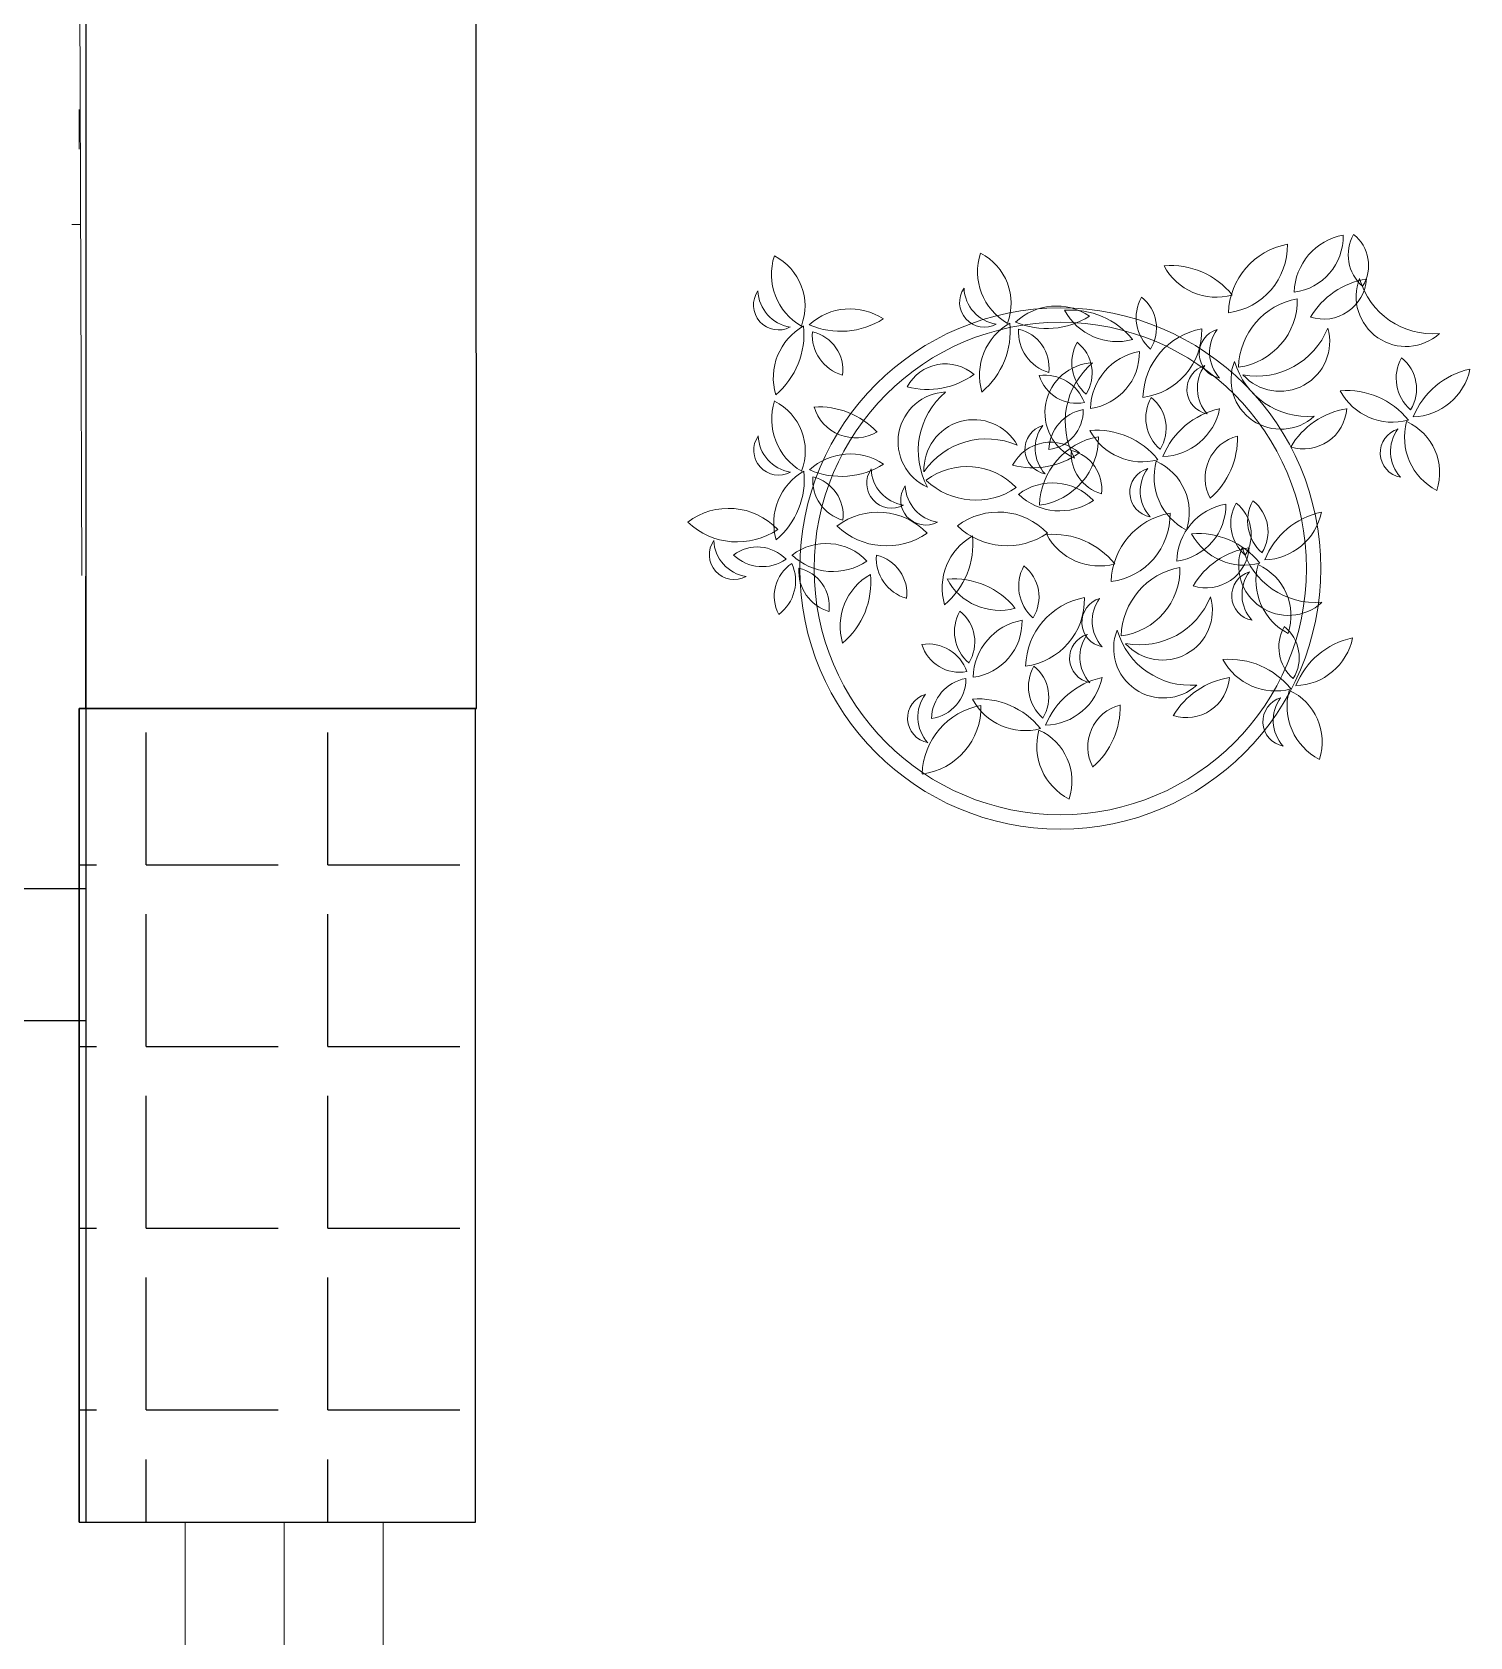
# Model space of a CAD drawing. Header units: inches. Extents: x 15 to 22798, y 21 to 21519.
# Drawn here: x 15682.1 to 15791, y 12829.2 to 12950.7 of the extents above; entities that cross this region are included whole.
import ezdxf

# ---------------------------------------------------------------- set-up
doc = ezdxf.new("R2010")
doc.units = ezdxf.units.IN
doc.header["$MEASUREMENT"] = 0
doc.layers.add('ARREDAMENTO', color=8, linetype='Continuous', lineweight=13)
doc.layers.add('PORTE_finestre_doors_windows', color=4, linetype='Continuous', lineweight=15)

msp = doc.modelspace()

# ---------------------------------------------------------------- hatches: boundary and pattern name
h = msp.add_hatch()
h.set_pattern_fill('ANGLE', color=0, scale=50)
h.set_pattern_definition([(360, (-3366.732, 7965.165), (1e-15, 13.75), [10, -3.75]), (90, (-3366.732, 7965.165), (-13.75, 2e-15), [10, -3.75])])
h.paths.add_polyline_path([(15715.71, 12899.5), (15715.71, 12837.91), (15685.71, 12837.91), (15685.71, 12899.5), (15715.71, 12899.5), (15715.78, 12899.5)])

# ---------------------------------------------------------------- linework, layer by layer
for p, q in [((15715.78, 12899.5), (15715.58, 13313.01)), ((15686.22, 12899.5), (15686.22, 12909.5)), ((15685.71, 12899.49), (15715.78, 12899.5)), ((15441.68, 12885.87), (15686.22, 12885.87)), ((15686.22, 12885.87), (15686.22, 12875.87)), ((15686.22, 12875.87), (15431.68, 12875.87))]:
    msp.add_line(p, q)
for points in [[(15686.22, 13312.69), (15686.22, 12837.91)], [(15685.71, 12837.91), (15685.7, 12899.49)]]:
    msp.add_lwpolyline(points)
msp.add_lwpolyline([(15685.71, 12837.91), (15715.71, 12837.91), (15715.71, 12899.5), (15685.71, 12899.5)], close=True)
at = {"layer": 'ARREDAMENTO'}
for p, q in [((15685.71, 12969.55), (15685.9, 12909.55)), ((15685.71, 12944.83), (15685.71, 12941.83)), ((15685.82, 12936.11), (15685.15, 12936.11)), ((15685.7, 12899.49), (15685.71, 12884.83))]:
    msp.add_line(p, q, dxfattribs=at)
for radius in [19.72, 18.63]:
    msp.add_circle((15759.96, 12910.09), radius, dxfattribs=at)
for centre, radius, start, end in [((15782.18, 12930.87), 4.52, 100.2284, 178.3817), ((15777.11, 12935.22), 4.26, 277.4354, 1.1747), ((15784.91, 12933.83), 3.16, 150.7659, 228.9192), ((15780.3, 12933.03), 2.99, 327.9729, 51.7122), ((15758.22, 12932.56), 4.52, 161.9757, 240.1289), ((15751.98, 12930.16), 4.26, 339.1826, 62.922), ((15772.03, 12934.52), 5.12, 277.4354, 1.1747), ((15778.11, 12929.29), 5.42, 100.2284, 178.3817), ((15742.62, 12932.35), 4.52, 161.9757, 240.1289), ((15736.38, 12929.95), 4.26, 339.1826, 62.922), ((15768.29, 12927), 6.02, 38.9347, 94.4908), ((15771.79, 12935.14), 4.52, 208.2639, 285.1617), ((15779.88, 12932.22), 3.26, 252.339, 356.2274), ((15784.08, 12926.05), 6.02, 99.0367, 149.5297), ((15786.12, 12930.66), 3.77, 158.8009, 312.1455), ((15788.15, 12933.62), 5.77, 196.0823, 274.864), ((15738.62, 12930.02), 1.88, 145.1011, 298.4457), ((15739.96, 12931.22), 2.89, 182.3826, 261.1642), ((15754.22, 12930.23), 1.88, 145.1011, 298.4457), ((15755.56, 12931.43), 2.89, 182.3826, 261.1642), ((15768.86, 12929.08), 3.16, 150.7659, 228.9192), ((15764.25, 12928.28), 2.99, 327.9729, 51.7122), ((15772.78, 12930.4), 5.12, 277.4354, 1.1747), ((15778.86, 12925.17), 5.42, 100.2284, 178.3817), ((15744.05, 12925.22), 4.52, 56.108, 133.0058), ((15759.65, 12925.43), 4.52, 56.108, 133.0058), ((15758.95, 12934.27), 6.02, 246.7789, 302.335), ((15760.75, 12923.63), 6.02, 38.9347, 94.4908), ((15764.26, 12931.78), 4.52, 208.2639, 285.1617), ((15742.76, 12924.51), 4.52, 119.5249, 196.4227), ((15734.54, 12927.83), 6.02, 310.1958, 5.7519), ((15743.34, 12934.06), 6.02, 246.7789, 302.335), ((15744.35, 12927.76), 3.16, 175.7674, 253.9207), ((15740.52, 12925.09), 2.99, 352.9744, 76.7137), ((15758.37, 12924.72), 4.52, 119.5249, 196.4227), ((15750.15, 12928.05), 6.02, 310.1958, 5.7519), ((15756.12, 12925.3), 2.99, 352.9744, 76.7137), ((15759.96, 12927.97), 3.16, 175.7674, 253.9207), ((15765.55, 12928.11), 5.12, 277.4354, 1.1747), ((15771.63, 12922.89), 5.42, 100.2284, 178.3817), ((15772.35, 12926.36), 1.88, 106.2409, 259.5855), ((15774.15, 12926.45), 2.89, 143.5224, 222.304), ((15774.84, 12930.42), 5.77, 259.4803, 338.262), ((15776.58, 12927.27), 3.77, 222.1989, 15.5434), ((15763.99, 12925.66), 3.16, 150.7659, 228.9192), ((15759.38, 12924.86), 2.99, 327.9729, 51.7122), ((15751.27, 12922.32), 3.26, 48.4592, 152.3476), ((15762.57, 12921.89), 3.77, 92.5411, 245.8857), ((15766.1, 12921.21), 5.77, 129.8226, 208.6043), ((15761.69, 12926.43), 4.26, 277.4354, 1.1747), ((15766.76, 12922.07), 4.52, 100.2284, 178.3817), ((15771.42, 12923.64), 1.88, 106.2409, 259.5855), ((15773.22, 12923.73), 2.89, 143.5224, 222.304), ((15776.65, 12924.4), 3.77, 158.8009, 312.1455), ((15778.69, 12927.36), 5.77, 196.0823, 274.864), ((15788.54, 12924.49), 3.16, 150.7659, 228.9192), ((15783.93, 12923.69), 2.99, 327.9729, 51.7122), ((15749.92, 12929.66), 6.02, 255.1569, 305.6499), ((15758.81, 12921.56), 3.16, 20.0036, 98.1569), ((15761.22, 12925.58), 2.99, 197.2106, 280.9499), ((15786.53, 12926.08), 4.52, 271.6808, 348.5786), ((15792.25, 12919.3), 6.02, 102.3516, 157.9077), ((15751.45, 12919.68), 3.77, 92.5411, 245.8857), ((15754.98, 12919), 5.77, 129.8226, 208.6043), ((15769.59, 12921.49), 3.16, 150.7659, 228.9192), ((15764.98, 12920.69), 2.99, 327.9729, 51.7122), ((15781.62, 12917.54), 6.02, 38.9347, 94.4908), ((15785.12, 12925.68), 4.52, 208.2639, 285.1617), ((15742.64, 12921.37), 4.52, 161.9757, 240.1289), ((15736.4, 12918.97), 4.26, 339.1826, 62.922), ((15741.7, 12916.3), 6.02, 43.1729, 93.6659), ((15744.45, 12923.24), 3.26, 196.4752, 300.3636), ((15758.71, 12922.05), 2.99, 277.4354, 1.1747), ((15762.26, 12919), 3.16, 100.2284, 178.3817), ((15767.59, 12923.08), 4.52, 271.6808, 348.5786), ((15773.3, 12916.3), 6.02, 102.3516, 157.9077), ((15778.38, 12922.4), 3.26, 252.339, 356.2274), ((15782.59, 12916.23), 6.02, 99.0367, 149.5297), ((15753.41, 12917.58), 3.77, 29.1432, 182.4877), ((15759.16, 12919.1), 1.88, 106.2409, 259.5855), ((15760.95, 12919.19), 2.89, 143.5224, 222.304), ((15762.67, 12914.54), 6.02, 38.9347, 94.4908), ((15766.17, 12922.68), 4.52, 208.2639, 285.1617), ((15786.05, 12918.84), 1.88, 106.2409, 259.5855), ((15787.84, 12918.94), 2.89, 143.5224, 222.304), ((15790.53, 12920.01), 4.52, 164.5577, 242.7109), ((15784.41, 12917.33), 4.26, 341.7646, 65.504), ((15738.64, 12919.04), 1.88, 145.1011, 298.4457), ((15739.98, 12920.24), 2.89, 182.3826, 261.1642), ((15754.39, 12914.13), 5.77, 66.4246, 145.2063), ((15759.24, 12916.39), 3.26, 48.4592, 152.3476), ((15757.72, 12919.96), 5.12, 277.4354, 1.1747), ((15763.8, 12914.73), 5.42, 100.2284, 178.3817), ((15774.18, 12916.95), 3.26, 104.323, 208.2114), ((15767.35, 12919.95), 6.02, 311.0207, 1.5137), ((15744.07, 12914.24), 4.52, 56.108, 133.0058), ((15757.89, 12923.73), 6.02, 255.1569, 305.6499), ((15760.11, 12916.11), 2.99, 352.9744, 76.7137), ((15763.95, 12918.78), 3.16, 175.7674, 253.9207), ((15771.58, 12917.01), 4.52, 164.5577, 242.7109), ((15765.46, 12914.33), 4.26, 341.7646, 65.504), ((15742.79, 12913.53), 4.52, 119.5249, 196.4227), ((15734.57, 12916.85), 6.02, 310.1958, 5.7519), ((15743.37, 12923.08), 6.02, 246.7789, 302.335), ((15744.38, 12916.78), 3.16, 175.7674, 253.9207), ((15740.54, 12914.11), 2.99, 352.9744, 76.7137), ((15747.19, 12916.54), 1.88, 145.1011, 298.4457), ((15748.53, 12917.74), 2.89, 182.3826, 261.1642), ((15752.91, 12912.69), 5.12, 43.5119, 127.2512), ((15767.1, 12915.85), 1.88, 106.2409, 259.5855), ((15768.9, 12915.94), 2.89, 143.5224, 222.304), ((15749.76, 12915.26), 1.88, 145.1011, 298.4457), ((15751.11, 12916.46), 2.89, 182.3826, 261.1642), ((15753.56, 12920.68), 5.42, 226.3049, 304.4582), ((15759.38, 12912.31), 4.26, 43.5119, 127.2512), ((15759.92, 12918.97), 4.52, 226.3049, 304.4582), ((15734.86, 12909.52), 5.12, 43.5119, 127.2512), ((15768.23, 12914.88), 4.26, 277.4354, 1.1747), ((15773.29, 12910.52), 4.52, 100.2284, 178.3817), ((15776.02, 12913.49), 3.16, 150.7659, 228.9192), ((15771.42, 12912.69), 2.99, 327.9729, 51.7122), ((15777.3, 12913.67), 3.16, 150.7659, 228.9192), ((15772.69, 12912.87), 2.99, 327.9729, 51.7122), ((15735.51, 12917.52), 5.42, 226.3049, 304.4582), ((15746.16, 12909.23), 5.12, 43.5119, 127.2512), ((15746.81, 12917.22), 5.42, 226.3049, 304.4582), ((15755.27, 12909.24), 5.12, 43.5119, 127.2512), ((15755.92, 12917.23), 5.42, 226.3049, 304.4582), ((15769.23, 12908.95), 5.42, 100.2284, 178.3817), ((15763.15, 12914.17), 5.12, 277.4354, 1.1747), ((15775.29, 12915.26), 4.52, 271.6808, 348.5786), ((15781.01, 12908.48), 6.02, 102.3516, 157.9077), ((15735.28, 12911.14), 1.88, 145.1011, 298.4457), ((15736.62, 12912.34), 2.89, 182.3826, 261.1642), ((15755.54, 12908.62), 4.52, 119.5249, 196.4227), ((15747.32, 12911.95), 6.02, 310.1958, 5.7519), ((15759.4, 12906.66), 6.02, 38.9347, 94.4908), ((15762.91, 12914.8), 4.52, 208.2639, 285.1617), ((15770.37, 12906.72), 6.02, 38.9347, 94.4908), ((15773.88, 12914.86), 4.52, 208.2639, 285.1617), ((15737.04, 12908.73), 2.99, 43.5119, 127.2512), ((15737.42, 12913.39), 3.16, 226.3049, 304.4582), ((15742.24, 12907.72), 4.26, 43.5119, 127.2512), ((15742.77, 12914.38), 4.52, 226.3049, 304.4582), ((15749.19, 12910.87), 3.16, 175.7674, 253.9207), ((15745.36, 12908.19), 2.99, 352.9744, 76.7137), ((15771, 12911.88), 3.26, 252.339, 356.2274), ((15775.2, 12905.71), 6.02, 99.0367, 149.5297), ((15777.23, 12910.31), 3.77, 158.8009, 312.1455), ((15779.27, 12913.28), 5.77, 196.0823, 274.864), ((15741.3, 12907.99), 2.99, 123.7367, 207.476), ((15736.77, 12909.15), 3.16, 306.5297, 24.683), ((15743.33, 12909.88), 3.16, 175.7674, 253.9207), ((15739.49, 12907.21), 2.99, 352.9744, 76.7137), ((15747.82, 12905.71), 4.52, 119.5249, 196.4227), ((15739.6, 12909.04), 6.02, 310.1958, 5.7519), ((15759.97, 12908.74), 3.16, 150.7659, 228.9192), ((15755.36, 12907.94), 2.99, 327.9729, 51.7122), ((15763.9, 12910.06), 5.12, 277.4354, 1.1747), ((15769.98, 12904.83), 5.42, 100.2284, 178.3817), ((15774.81, 12908.02), 1.88, 106.2409, 259.5855), ((15776.6, 12908.12), 2.89, 143.5224, 222.304), ((15779.29, 12909.18), 4.52, 164.5577, 242.7109), ((15773.16, 12906.51), 4.26, 341.7646, 65.504), ((15751.87, 12903.29), 6.02, 38.9347, 94.4908), ((15755.37, 12911.44), 4.52, 208.2639, 285.1617), ((15756.67, 12907.77), 5.12, 277.4354, 1.1747), ((15762.75, 12902.55), 5.42, 100.2284, 178.3817), ((15763.47, 12906.02), 1.88, 106.2409, 259.5855), ((15765.26, 12906.11), 2.89, 143.5224, 222.304), ((15765.96, 12910.08), 5.77, 259.4803, 338.262), ((15767.7, 12906.93), 3.77, 222.1989, 15.5434), ((15755.11, 12905.32), 3.16, 150.7659, 228.9192), ((15750.5, 12904.52), 2.99, 327.9729, 51.7122), ((15752.81, 12906.08), 4.26, 277.4354, 1.1747), ((15757.88, 12901.73), 4.52, 100.2284, 178.3817), ((15762.54, 12903.3), 1.88, 106.2409, 259.5855), ((15764.33, 12903.39), 2.89, 143.5224, 222.304), ((15767.77, 12904.06), 3.77, 158.8009, 312.1455), ((15769.81, 12907.02), 5.77, 196.0823, 274.864), ((15779.66, 12904.14), 3.16, 150.7659, 228.9192), ((15775.05, 12903.35), 2.99, 327.9729, 51.7122), ((15777.65, 12905.74), 4.52, 271.6808, 348.5786), ((15783.36, 12898.96), 6.02, 102.3516, 157.9077), ((15749.93, 12901.22), 3.16, 20.0036, 98.1569), ((15752.33, 12905.23), 2.99, 197.2106, 280.9499), ((15760.71, 12901.15), 3.16, 150.7659, 228.9192), ((15756.1, 12900.35), 2.99, 327.9729, 51.7122), ((15772.73, 12897.2), 6.02, 38.9347, 94.4908), ((15776.24, 12905.34), 4.52, 208.2639, 285.1617), ((15749.83, 12901.71), 2.99, 277.4354, 1.1747), ((15753.37, 12898.66), 3.16, 100.2284, 178.3817), ((15758.7, 12902.74), 4.52, 271.6808, 348.5786), ((15764.42, 12895.96), 6.02, 102.3516, 157.9077), ((15769.5, 12902.06), 3.26, 252.339, 356.2274), ((15773.7, 12895.89), 6.02, 99.0367, 149.5297), ((15750.28, 12898.76), 1.88, 106.2409, 259.5855), ((15752.07, 12898.85), 2.89, 143.5224, 222.304), ((15753.78, 12894.2), 6.02, 38.9347, 94.4908), ((15757.29, 12902.34), 4.52, 208.2639, 285.1617), ((15777.17, 12898.5), 1.88, 106.2409, 259.5855), ((15778.96, 12898.59), 2.89, 143.5224, 222.304), ((15781.64, 12899.66), 4.52, 164.5577, 242.7109), ((15775.52, 12896.99), 4.26, 341.7646, 65.504), ((15748.84, 12899.61), 5.12, 277.4354, 1.1747), ((15754.92, 12894.39), 5.42, 100.2284, 178.3817), ((15765.3, 12896.6), 3.26, 104.323, 208.2114), ((15758.47, 12899.61), 6.02, 311.0207, 1.5137), ((15762.7, 12896.66), 4.52, 164.5577, 242.7109), ((15756.58, 12893.99), 4.26, 341.7646, 65.504)]:
    msp.add_arc(centre, radius, start, end, dxfattribs=at)
at = {"layer": 'PORTE_finestre_doors_windows'}
msp.add_line((15701.22, 12837.91), (15701.22, 12717.91), dxfattribs=at)
msp.add_lwpolyline([(15693.72, 12837.91), (15708.72, 12837.91), (15708.72, 12717.91), (15693.72, 12717.91)], close=True, dxfattribs=at)

doc.saveas('drawing.dxf')
